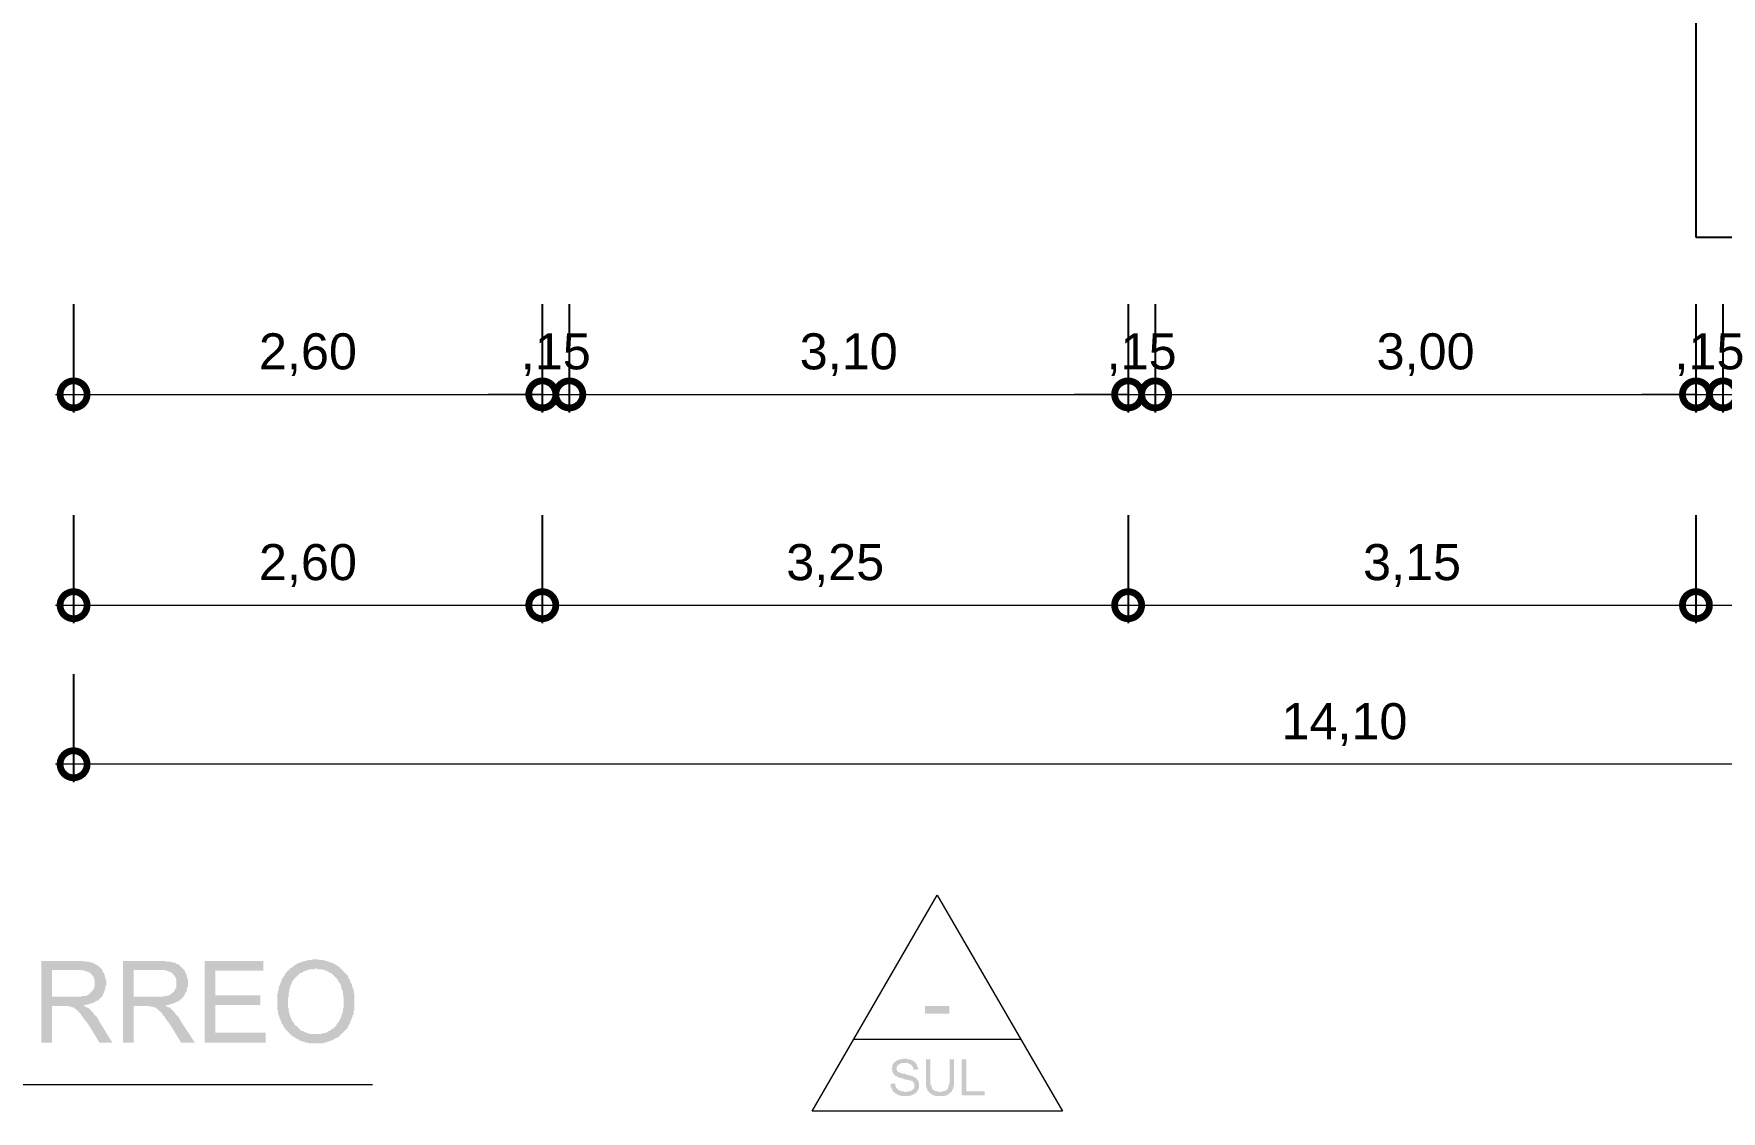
# Model space of a CAD drawing. Header units: millimetres. Extents: x 749.9 to 777.5, y 255.4 to 274.5.
# Drawn here: x 755.48 to 764.84, y 255.88 to 261.86 of the extents above; entities that cross this region are included whole.
import ezdxf

# ---------------------------------------------------------------- set-up
doc = ezdxf.new("R2010")
doc.units = ezdxf.units.MM
doc.linetypes.add('DIVIDE', pattern=[31.75, 12.7, -6.35, 0, -6.35, 0, -6.35])
doc.layers.add('ARQ_COTA_AZUL', color=5, linetype='Continuous', lineweight=20, true_color=0x0000ff)
for name, color, linetype in [('ARQ_PROJ SUP', 1, 'DIVIDE'), ('PDF4_SIMB_02', 7, 'Continuous'), ('PDF4_SIMB_TXT', 7, 'Continuous')]:
    doc.layers.add(name, color=color, linetype=linetype)
doc.styles.add('cota', font='arial.ttf')
doc.dimstyles.new('Info 01 - annot', dxfattribs={"dimtxt": 2, "dimasz": 3, "dimexe": 1, "dimexo": 1, "dimgap": 1, "dimtad": 1, "dimzin": 4, "dimtxsty": 'cota', "dimblk": 'DOTSMALL', "dimcen": 2, "dimdle": 1, "dimclrd": 256, "dimclre": 256, "dimclrt": 1, "dimazin": 2, "dimtfac": 0.09, "dimtix": 1, "dimtmove": 2, "dimatfit": 2, "dimfxl": 5, "dimfxlon": 1, "dimtolj": 1, "dimtzin": 4, "dimlwd": -1, "dimarcsym": 1})

# ---------------------------------------------------------------- blocks, each defined once
blk = doc.blocks.new('_DotSmall')
at = {"color": 0, "linetype": 'ByBlock', "const_width": 0.5}
blk.add_lwpolyline([(-0.0625, 0, 1), (0.0625, 0, 1)], format="xyb", close=True, dxfattribs=at)
blk = doc.blocks.new('*D79')
at = {"layer": 'ARQ_COTA_AZUL', "lineweight": -2, "transparency": 16777216}
for p, q in [((764.6965, 260.357), (764.6965, 259.757)), ((764.8465, 260.357), (764.8465, 259.757))]:
    blk.add_line(p, q, dxfattribs=at)
at = {"layer": 'ARQ_COTA_AZUL', "transparency": 16777216}
for p, q in [((764.6965, 259.857), (764.3965, 259.857)), ((764.6965, 259.857), (764.8465, 259.857)), ((764.8465, 259.857), (765.1465, 259.857))]:
    blk.add_line(p, q, dxfattribs=at)
at = {"layer": 'ARQ_COTA_AZUL', "transparency": 16777216, "xscale": 0.3, "yscale": 0.3, "zscale": 0.3}
blk.add_blockref('_DotSmall', (764.6965, 259.857), dxfattribs=at)
at = {"layer": 'ARQ_COTA_AZUL', "transparency": 16777216, "xscale": 0.3, "yscale": 0.3, "zscale": 0.3, "rotation": 180}
blk.add_blockref('_DotSmall', (764.8465, 259.857), dxfattribs=at)
at = {"layer": 'ARQ_COTA_AZUL', "color": 1, "transparency": 16777216, "insert": (764.7715, 260.0772), "char_height": 0.2, "attachment_point": 5, "style": 'cota'}
blk.add_mtext('\\A1;,15', dxfattribs=at)
blk = doc.blocks.new('*D80')
at = {"layer": 'ARQ_COTA_AZUL', "lineweight": -2, "transparency": 16777216}
for p, q in [((764.8465, 260.357), (764.8465, 259.757)), ((769.6465, 260.357), (769.6465, 259.757))]:
    blk.add_line(p, q, dxfattribs=at)
at = {"layer": 'ARQ_COTA_AZUL', "transparency": 16777216}
blk.add_line((764.7465, 259.857), (769.7465, 259.857), dxfattribs=at)
at = {"layer": 'ARQ_COTA_AZUL', "transparency": 16777216, "xscale": 0.3, "yscale": 0.3, "zscale": 0.3, "rotation": 180}
blk.add_blockref('_DotSmall', (764.8465, 259.857), dxfattribs=at)
at = {"layer": 'ARQ_COTA_AZUL', "transparency": 16777216, "xscale": 0.3, "yscale": 0.3, "zscale": 0.3}
blk.add_blockref('_DotSmall', (769.6465, 259.857), dxfattribs=at)
at = {"layer": 'ARQ_COTA_AZUL', "color": 1, "transparency": 16777216, "insert": (767.2465, 260.0772), "char_height": 0.2, "attachment_point": 5, "style": 'cota'}
blk.add_mtext('\\A1;4,80', dxfattribs=at)
blk = doc.blocks.new('*D82')
at = {"layer": 'ARQ_COTA_AZUL', "lineweight": -2, "transparency": 16777216}
for p, q in [((758.2965, 260.357), (758.2965, 259.757)), ((758.4465, 260.357), (758.4465, 259.757))]:
    blk.add_line(p, q, dxfattribs=at)
at = {"layer": 'ARQ_COTA_AZUL', "transparency": 16777216}
for p, q in [((758.2965, 259.857), (757.9965, 259.857)), ((758.2965, 259.857), (758.4465, 259.857)), ((758.4465, 259.857), (758.7465, 259.857))]:
    blk.add_line(p, q, dxfattribs=at)
at = {"layer": 'ARQ_COTA_AZUL', "transparency": 16777216, "xscale": 0.3, "yscale": 0.3, "zscale": 0.3}
blk.add_blockref('_DotSmall', (758.2965, 259.857), dxfattribs=at)
at = {"layer": 'ARQ_COTA_AZUL', "transparency": 16777216, "xscale": 0.3, "yscale": 0.3, "zscale": 0.3, "rotation": 180}
blk.add_blockref('_DotSmall', (758.4465, 259.857), dxfattribs=at)
at = {"layer": 'ARQ_COTA_AZUL', "color": 1, "transparency": 16777216, "insert": (758.3715, 260.0772), "char_height": 0.2, "attachment_point": 5, "style": 'cota'}
blk.add_mtext('\\A1;,15', dxfattribs=at)
blk = doc.blocks.new('*D76')
at = {"layer": 'ARQ_COTA_AZUL', "lineweight": -2, "transparency": 16777216}
for p, q in [((755.6965, 260.357), (755.6965, 259.757)), ((758.2965, 260.357), (758.2965, 259.757))]:
    blk.add_line(p, q, dxfattribs=at)
at = {"layer": 'ARQ_COTA_AZUL', "transparency": 16777216}
blk.add_line((755.5965, 259.857), (758.3965, 259.857), dxfattribs=at)
at = {"layer": 'ARQ_COTA_AZUL', "transparency": 16777216, "xscale": 0.3, "yscale": 0.3, "zscale": 0.3, "rotation": 180}
blk.add_blockref('_DotSmall', (755.6965, 259.857), dxfattribs=at)
at = {"layer": 'ARQ_COTA_AZUL', "transparency": 16777216, "xscale": 0.3, "yscale": 0.3, "zscale": 0.3}
blk.add_blockref('_DotSmall', (758.2965, 259.857), dxfattribs=at)
at = {"layer": 'ARQ_COTA_AZUL', "color": 1, "transparency": 16777216, "insert": (756.9965, 260.0772), "char_height": 0.2, "attachment_point": 5, "style": 'cota'}
blk.add_mtext('\\A1;2,60', dxfattribs=at)
blk = doc.blocks.new('*D103')
at = {"layer": 'ARQ_COTA_AZUL', "lineweight": -2, "transparency": 16777216}
for p, q in [((755.6965, 259.1879), (755.6965, 258.5879)), ((758.2965, 259.1879), (758.2965, 258.5879))]:
    blk.add_line(p, q, dxfattribs=at)
at = {"layer": 'ARQ_COTA_AZUL', "transparency": 16777216}
blk.add_line((755.5965, 258.6879), (758.3965, 258.6879), dxfattribs=at)
at = {"layer": 'ARQ_COTA_AZUL', "transparency": 16777216, "xscale": 0.3, "yscale": 0.3, "zscale": 0.3, "rotation": 180}
blk.add_blockref('_DotSmall', (755.6965, 258.6879), dxfattribs=at)
at = {"layer": 'ARQ_COTA_AZUL', "transparency": 16777216, "xscale": 0.3, "yscale": 0.3, "zscale": 0.3}
blk.add_blockref('_DotSmall', (758.2965, 258.6879), dxfattribs=at)
at = {"layer": 'ARQ_COTA_AZUL', "color": 1, "transparency": 16777216, "insert": (756.9965, 258.9081), "char_height": 0.2, "attachment_point": 5, "style": 'cota'}
blk.add_mtext('\\A1;2,60', dxfattribs=at)
blk = doc.blocks.new('*D104')
at = {"layer": 'ARQ_COTA_AZUL', "lineweight": -2, "transparency": 16777216}
for p, q in [((764.6965, 259.1879), (764.6965, 258.5879)), ((769.7965, 259.1879), (769.7965, 258.5879))]:
    blk.add_line(p, q, dxfattribs=at)
at = {"layer": 'ARQ_COTA_AZUL', "transparency": 16777216}
blk.add_line((764.5965, 258.6879), (769.8965, 258.6879), dxfattribs=at)
at = {"layer": 'ARQ_COTA_AZUL', "transparency": 16777216, "xscale": 0.3, "yscale": 0.3, "zscale": 0.3, "rotation": 180}
blk.add_blockref('_DotSmall', (764.6965, 258.6879), dxfattribs=at)
at = {"layer": 'ARQ_COTA_AZUL', "transparency": 16777216, "xscale": 0.3, "yscale": 0.3, "zscale": 0.3}
blk.add_blockref('_DotSmall', (769.7965, 258.6879), dxfattribs=at)
at = {"layer": 'ARQ_COTA_AZUL', "color": 1, "transparency": 16777216, "insert": (767.2465, 258.9081), "char_height": 0.2, "attachment_point": 5, "style": 'cota'}
blk.add_mtext('\\A1;5,10', dxfattribs=at)
blk = doc.blocks.new('*D105')
at = {"layer": 'ARQ_COTA_AZUL', "lineweight": -2, "transparency": 16777216}
for p, q in [((755.6965, 258.3057), (755.6965, 257.7057)), ((769.7965, 258.3057), (769.7965, 257.7057))]:
    blk.add_line(p, q, dxfattribs=at)
at = {"layer": 'ARQ_COTA_AZUL', "transparency": 16777216}
blk.add_line((769.8965, 257.8057), (755.5965, 257.8057), dxfattribs=at)
at = {"layer": 'ARQ_COTA_AZUL', "transparency": 16777216, "xscale": 0.3, "yscale": 0.3, "zscale": 0.3, "rotation": 180}
blk.add_blockref('_DotSmall', (755.6965, 257.8057), dxfattribs=at)
at = {"layer": 'ARQ_COTA_AZUL', "transparency": 16777216, "xscale": 0.3, "yscale": 0.3, "zscale": 0.3}
blk.add_blockref('_DotSmall', (769.7965, 257.8057), dxfattribs=at)
at = {"layer": 'ARQ_COTA_AZUL', "color": 1, "transparency": 16777216, "insert": (762.7465, 258.0259), "char_height": 0.2, "attachment_point": 5, "style": 'cota'}
blk.add_mtext('\\A1;14,10', dxfattribs=at)
blk = doc.blocks.new('*D90')
at = {"layer": 'ARQ_COTA_AZUL', "lineweight": -2, "transparency": 16777216}
for p, q in [((758.4465, 260.357), (758.4465, 259.757)), ((761.5465, 260.357), (761.5465, 259.757))]:
    blk.add_line(p, q, dxfattribs=at)
at = {"layer": 'ARQ_COTA_AZUL', "transparency": 16777216}
blk.add_line((758.3465, 259.857), (761.6465, 259.857), dxfattribs=at)
at = {"layer": 'ARQ_COTA_AZUL', "transparency": 16777216, "xscale": 0.3, "yscale": 0.3, "zscale": 0.3, "rotation": 180}
blk.add_blockref('_DotSmall', (758.4465, 259.857), dxfattribs=at)
at = {"layer": 'ARQ_COTA_AZUL', "transparency": 16777216, "xscale": 0.3, "yscale": 0.3, "zscale": 0.3}
blk.add_blockref('_DotSmall', (761.5465, 259.857), dxfattribs=at)
at = {"layer": 'ARQ_COTA_AZUL', "color": 1, "transparency": 16777216, "insert": (759.9965, 260.0772), "char_height": 0.2, "attachment_point": 5, "style": 'cota'}
blk.add_mtext('\\A1;3,10', dxfattribs=at)
blk = doc.blocks.new('*D91')
at = {"layer": 'ARQ_COTA_AZUL', "lineweight": -2, "transparency": 16777216}
for p, q in [((761.5465, 260.357), (761.5465, 259.757)), ((761.6965, 260.357), (761.6965, 259.757))]:
    blk.add_line(p, q, dxfattribs=at)
at = {"layer": 'ARQ_COTA_AZUL', "transparency": 16777216}
for p, q in [((761.5465, 259.857), (761.2465, 259.857)), ((761.5465, 259.857), (761.6965, 259.857)), ((761.6965, 259.857), (761.9965, 259.857))]:
    blk.add_line(p, q, dxfattribs=at)
at = {"layer": 'ARQ_COTA_AZUL', "transparency": 16777216, "xscale": 0.3, "yscale": 0.3, "zscale": 0.3}
blk.add_blockref('_DotSmall', (761.5465, 259.857), dxfattribs=at)
at = {"layer": 'ARQ_COTA_AZUL', "transparency": 16777216, "xscale": 0.3, "yscale": 0.3, "zscale": 0.3, "rotation": 180}
blk.add_blockref('_DotSmall', (761.6965, 259.857), dxfattribs=at)
at = {"layer": 'ARQ_COTA_AZUL', "color": 1, "transparency": 16777216, "insert": (761.6215, 260.0772), "char_height": 0.2, "attachment_point": 5, "style": 'cota'}
blk.add_mtext('\\A1;,15', dxfattribs=at)
blk = doc.blocks.new('*D92')
at = {"layer": 'ARQ_COTA_AZUL', "lineweight": -2, "transparency": 16777216}
for p, q in [((761.6965, 260.357), (761.6965, 259.757)), ((764.6965, 260.357), (764.6965, 259.757))]:
    blk.add_line(p, q, dxfattribs=at)
at = {"layer": 'ARQ_COTA_AZUL', "transparency": 16777216}
blk.add_line((761.5965, 259.857), (764.7965, 259.857), dxfattribs=at)
at = {"layer": 'ARQ_COTA_AZUL', "transparency": 16777216, "xscale": 0.3, "yscale": 0.3, "zscale": 0.3, "rotation": 180}
blk.add_blockref('_DotSmall', (761.6965, 259.857), dxfattribs=at)
at = {"layer": 'ARQ_COTA_AZUL', "transparency": 16777216, "xscale": 0.3, "yscale": 0.3, "zscale": 0.3}
blk.add_blockref('_DotSmall', (764.6965, 259.857), dxfattribs=at)
at = {"layer": 'ARQ_COTA_AZUL', "color": 1, "transparency": 16777216, "insert": (763.1965, 260.0772), "char_height": 0.2, "attachment_point": 5, "style": 'cota'}
blk.add_mtext('\\A1;3,00', dxfattribs=at)
blk = doc.blocks.new('*D93')
at = {"layer": 'ARQ_COTA_AZUL', "lineweight": -2, "transparency": 16777216}
for p, q in [((758.2965, 259.1879), (758.2965, 258.5879)), ((761.5465, 259.1879), (761.5465, 258.5879))]:
    blk.add_line(p, q, dxfattribs=at)
at = {"layer": 'ARQ_COTA_AZUL', "transparency": 16777216}
blk.add_line((758.1965, 258.6879), (761.6465, 258.6879), dxfattribs=at)
at = {"layer": 'ARQ_COTA_AZUL', "transparency": 16777216, "xscale": 0.3, "yscale": 0.3, "zscale": 0.3, "rotation": 180}
blk.add_blockref('_DotSmall', (758.2965, 258.6879), dxfattribs=at)
at = {"layer": 'ARQ_COTA_AZUL', "transparency": 16777216, "xscale": 0.3, "yscale": 0.3, "zscale": 0.3}
blk.add_blockref('_DotSmall', (761.5465, 258.6879), dxfattribs=at)
at = {"layer": 'ARQ_COTA_AZUL', "color": 1, "transparency": 16777216, "insert": (759.9215, 258.9081), "char_height": 0.2, "attachment_point": 5, "style": 'cota'}
blk.add_mtext('\\A1;3,25', dxfattribs=at)
blk = doc.blocks.new('*D94')
at = {"layer": 'ARQ_COTA_AZUL', "lineweight": -2, "transparency": 16777216}
for p, q in [((761.5465, 259.1879), (761.5465, 258.5879)), ((764.6965, 259.1879), (764.6965, 258.5879))]:
    blk.add_line(p, q, dxfattribs=at)
at = {"layer": 'ARQ_COTA_AZUL', "transparency": 16777216}
blk.add_line((761.4465, 258.6879), (764.7965, 258.6879), dxfattribs=at)
at = {"layer": 'ARQ_COTA_AZUL', "transparency": 16777216, "xscale": 0.3, "yscale": 0.3, "zscale": 0.3, "rotation": 180}
blk.add_blockref('_DotSmall', (761.5465, 258.6879), dxfattribs=at)
at = {"layer": 'ARQ_COTA_AZUL', "transparency": 16777216, "xscale": 0.3, "yscale": 0.3, "zscale": 0.3}
blk.add_blockref('_DotSmall', (764.6965, 258.6879), dxfattribs=at)
at = {"layer": 'ARQ_COTA_AZUL', "color": 1, "transparency": 16777216, "insert": (763.1215, 258.9081), "char_height": 0.2, "attachment_point": 5, "style": 'cota'}
blk.add_mtext('\\A1;3,15', dxfattribs=at)

msp = doc.modelspace()

# ---------------------------------------------------------------- hatches: boundary and pattern name
at = {"layer": 'PDF4_SIMB_TXT', "transparency": 33554559}
h = msp.add_hatch(color=256, dxfattribs=at)
h.paths.add_polyline_path([(755.5178, 256.2622), (755.5178, 256.7151), (755.7168, 256.7151), (755.7252, 256.7151), (755.7337, 256.7151), (755.7379, 256.7151), (755.7464, 256.7151), (755.7549, 256.7109), (755.7591, 256.7109), (755.7676, 256.7109), (755.7718, 256.7109), (755.7803, 256.7109), (755.7845, 256.7067), (755.7887, 256.7067), (755.793, 256.7067), (755.7972, 256.7067), (755.8057, 256.7024), (755.8057, 256.7024), (755.8141, 256.6982), (755.8184, 256.6982), (755.8226, 256.694), (755.8268, 256.6897), (755.8353, 256.6855), (755.8395, 256.6813), (755.8438, 256.677), (755.848, 256.6728), (755.8522, 256.6686), (755.8565, 256.6643), (755.8565, 256.6601), (755.8607, 256.6516), (755.8649, 256.6474), (755.8649, 256.6432), (755.8692, 256.6389), (755.8692, 256.6305), (755.8734, 256.6262), (755.8734, 256.6178), (755.8734, 256.6135), (755.8776, 256.6093), (755.8776, 256.6008), (755.8776, 256.5966), (755.8776, 256.5924), (755.8776, 256.5839), (755.8776, 256.5797), (755.8734, 256.5712), (755.8734, 256.567), (755.8734, 256.5585), (755.8692, 256.5543), (755.8692, 256.55), (755.8649, 256.5416), (755.8649, 256.5373), (755.8607, 256.5331), (755.8607, 256.5289), (755.8565, 256.5204), (755.8522, 256.5162), (755.848, 256.5119), (755.8438, 256.5119), (755.8438, 256.5077), (755.8395, 256.5035), (755.8353, 256.4992), (755.8311, 256.495), (755.8268, 256.495), (755.8184, 256.4908), (755.8141, 256.4865), (755.8099, 256.4865), (755.8057, 256.4823), (755.7972, 256.4823), (755.793, 256.4781), (755.7845, 256.4781), (755.7803, 256.4738), (755.7718, 256.4738), (755.7676, 256.4696), (755.7591, 256.4696), (755.7506, 256.4696), (755.7506, 256.4696), (755.7549, 256.4654), (755.7633, 256.4611), (755.7676, 256.4569), (755.7718, 256.4569), (755.7803, 256.4527), (755.7845, 256.4484), (755.7845, 256.4484), (755.7887, 256.4442), (755.793, 256.44), (755.7972, 256.4357), (755.8014, 256.4315), (755.8057, 256.4273), (755.8099, 256.4188), (755.8141, 256.4146), (755.8184, 256.4103), (755.8226, 256.4061), (755.8268, 256.4019), (755.8311, 256.3934), (755.8353, 256.3892), (755.8353, 256.3849), (755.9115, 256.2622), (755.8395, 256.2622), (755.7803, 256.3595), (755.776, 256.3638), (755.7718, 256.3722), (755.7676, 256.3765), (755.7633, 256.3807), (755.7591, 256.3892), (755.7549, 256.3934), (755.7506, 256.3976), (755.7464, 256.4019), (755.7464, 256.4061), (755.7422, 256.4103), (755.7379, 256.4146), (755.7379, 256.4188), (755.7379, 256.4188), (755.7295, 256.4273), (755.7252, 256.4315), (755.721, 256.4357), (755.7168, 256.44), (755.7125, 256.4442), (755.7083, 256.4484), (755.7041, 256.4484), (755.6998, 256.4527), (755.6956, 256.4569), (755.6871, 256.4569), (755.6829, 256.4611), (755.6787, 256.4611), (755.6744, 256.4611), (755.6702, 256.4611), (755.6617, 256.4654), (755.6575, 256.4654), (755.649, 256.4654), (755.6448, 256.4654), (755.5771, 256.4654), (755.5771, 256.2622)], flags=0)
h.paths.add_polyline_path([(755.5771, 256.5162), (755.7041, 256.5162), (755.7125, 256.5162), (755.721, 256.5162), (755.7252, 256.5162), (755.7337, 256.5162), (755.7379, 256.5162), (755.7464, 256.5204), (755.7506, 256.5204), (755.7549, 256.5204), (755.7633, 256.5204), (755.7676, 256.5246), (755.7676, 256.5246), (755.776, 256.5246), (755.7803, 256.5289), (755.7845, 256.5331), (755.7887, 256.5373), (755.793, 256.5416), (755.7972, 256.5458), (755.8014, 256.55), (755.8014, 256.55), (755.8057, 256.5585), (755.8099, 256.5627), (755.8099, 256.567), (755.8141, 256.5754), (755.8141, 256.5797), (755.8141, 256.5839), (755.8141, 256.5924), (755.8141, 256.5966), (755.8141, 256.6051), (755.8141, 256.6093), (755.8099, 256.6135), (755.8099, 256.622), (755.8057, 256.6262), (755.8014, 256.6305), (755.8014, 256.6347), (755.7972, 256.6389), (755.793, 256.6432), (755.7887, 256.6474), (755.7845, 256.6516), (755.7803, 256.6516), (755.776, 256.6559), (755.7676, 256.6559), (755.7633, 256.6601), (755.7591, 256.6601), (755.7506, 256.6601), (755.7464, 256.6643), (755.7379, 256.6643), (755.7337, 256.6643), (755.7252, 256.6643), (755.7168, 256.6643), (755.5771, 256.6643)], flags=0)
h = msp.add_hatch(color=256, dxfattribs=at)
h.paths.add_polyline_path([(755.9708, 256.2622), (755.9708, 256.7151), (756.1698, 256.7151), (756.1782, 256.7151), (756.1867, 256.7151), (756.1952, 256.7151), (756.1994, 256.7151), (756.2079, 256.7109), (756.2121, 256.7109), (756.2206, 256.7109), (756.2248, 256.7109), (756.2333, 256.7109), (756.2375, 256.7067), (756.2417, 256.7067), (756.2502, 256.7067), (756.2544, 256.7067), (756.2587, 256.7024), (756.2629, 256.7024), (756.2671, 256.6982), (756.2714, 256.6982), (756.2798, 256.694), (756.2841, 256.6897), (756.2883, 256.6855), (756.2925, 256.6813), (756.2968, 256.677), (756.301, 256.6728), (756.3052, 256.6686), (756.3095, 256.6643), (756.3137, 256.6601), (756.3137, 256.6516), (756.3179, 256.6474), (756.3222, 256.6432), (756.3222, 256.6389), (756.3264, 256.6305), (756.3264, 256.6262), (756.3264, 256.6178), (756.3306, 256.6135), (756.3306, 256.6093), (756.3306, 256.6008), (756.3306, 256.5966), (756.3306, 256.5924), (756.3306, 256.5839), (756.3306, 256.5797), (756.3306, 256.5712), (756.3264, 256.567), (756.3264, 256.5585), (756.3264, 256.5543), (756.3222, 256.55), (756.3222, 256.5416), (756.3179, 256.5373), (756.3137, 256.5331), (756.3137, 256.5289), (756.3095, 256.5204), (756.3052, 256.5162), (756.301, 256.5119), (756.301, 256.5119), (756.2968, 256.5077), (756.2925, 256.5035), (756.2883, 256.4992), (756.2841, 256.495), (756.2798, 256.495), (756.2756, 256.4908), (756.2671, 256.4865), (756.2629, 256.4865), (756.2587, 256.4823), (756.2544, 256.4823), (756.246, 256.4781), (756.2417, 256.4781), (756.2333, 256.4738), (756.229, 256.4738), (756.2206, 256.4696), (756.2121, 256.4696), (756.2079, 256.4696), (756.2036, 256.4696), (756.2121, 256.4654), (756.2163, 256.4611), (756.2206, 256.4569), (756.229, 256.4569), (756.2333, 256.4527), (756.2375, 256.4484), (756.2375, 256.4484), (756.2417, 256.4442), (756.246, 256.44), (756.2502, 256.4357), (756.2544, 256.4315), (756.2587, 256.4273), (756.2629, 256.4188), (756.2671, 256.4146), (756.2714, 256.4103), (756.2756, 256.4061), (756.2798, 256.4019), (756.2841, 256.3934), (756.2883, 256.3892), (756.2883, 256.3849), (756.3687, 256.2622), (756.2925, 256.2622), (756.2333, 256.3595), (756.229, 256.3638), (756.2248, 256.3722), (756.2206, 256.3765), (756.2163, 256.3807), (756.2121, 256.3892), (756.2079, 256.3934), (756.2036, 256.3976), (756.2036, 256.4019), (756.1994, 256.4061), (756.1952, 256.4103), (756.1909, 256.4146), (756.1909, 256.4188), (756.1909, 256.4188), (756.1867, 256.4273), (756.1782, 256.4315), (756.174, 256.4357), (756.1698, 256.44), (756.1655, 256.4442), (756.1613, 256.4484), (756.1613, 256.4484), (756.1528, 256.4527), (756.1486, 256.4569), (756.1444, 256.4569), (756.1359, 256.4611), (756.1317, 256.4611), (756.1274, 256.4611), (756.1232, 256.4611), (756.119, 256.4654), (756.1105, 256.4654), (756.102, 256.4654), (756.0978, 256.4654), (756.0301, 256.4654), (756.0301, 256.2622)], flags=0)
h.paths.add_polyline_path([(756.0301, 256.5162), (756.1571, 256.5162), (756.1655, 256.5162), (756.174, 256.5162), (756.1782, 256.5162), (756.1867, 256.5162), (756.1952, 256.5162), (756.1994, 256.5204), (756.2036, 256.5204), (756.2121, 256.5204), (756.2163, 256.5204), (756.2206, 256.5246), (756.2206, 256.5246), (756.229, 256.5246), (756.2333, 256.5289), (756.2375, 256.5331), (756.246, 256.5373), (756.2502, 256.5416), (756.2544, 256.5458), (756.2544, 256.55), (756.2587, 256.55), (756.2587, 256.5585), (756.2629, 256.5627), (756.2671, 256.567), (756.2671, 256.5754), (756.2671, 256.5797), (756.2671, 256.5839), (756.2671, 256.5924), (756.2671, 256.5966), (756.2671, 256.6051), (756.2671, 256.6093), (756.2671, 256.6135), (756.2629, 256.622), (756.2587, 256.6262), (756.2587, 256.6305), (756.2544, 256.6347), (756.2502, 256.6389), (756.246, 256.6432), (756.2417, 256.6474), (756.2375, 256.6516), (756.2333, 256.6516), (756.229, 256.6559), (756.2248, 256.6559), (756.2163, 256.6601), (756.2121, 256.6601), (756.2079, 256.6601), (756.1994, 256.6643), (756.1909, 256.6643), (756.1867, 256.6643), (756.1782, 256.6643), (756.174, 256.6643), (756.0301, 256.6643)], flags=0)
for points in [[(756.4238, 256.2622), (756.4238, 256.7151), (756.7498, 256.7151), (756.7498, 256.6601), (756.4831, 256.6601), (756.4831, 256.5246), (756.7328, 256.5246), (756.7328, 256.4696), (756.4831, 256.4696), (756.4831, 256.3172), (756.7625, 256.3172), (756.7625, 256.2622)], [(760.2298, 256.0335), (760.2552, 256.0335), (760.2552, 256.0335), (760.2552, 256.0293), (760.2552, 256.0251), (760.2552, 256.0251), (760.2552, 256.0208), (760.2594, 256.0166), (760.2594, 256.0166), (760.2594, 256.0124), (760.2594, 256.0124), (760.2637, 256.0081), (760.2637, 256.0081), (760.2637, 256.0081), (760.2679, 256.0039), (760.2679, 256.0039), (760.2721, 255.9997), (760.2721, 255.9997), (760.2764, 255.9997), (760.2764, 255.9954), (760.2806, 255.9954), (760.2806, 255.9954), (760.2848, 255.9954), (760.2848, 255.9912), (760.2891, 255.9912), (760.2933, 255.9912), (760.2933, 255.9912), (760.2975, 255.9912), (760.3018, 255.9912), (760.3018, 255.9912), (760.306, 255.987), (760.3102, 255.987), (760.3102, 255.987), (760.3145, 255.987), (760.3145, 255.987), (760.3187, 255.987), (760.3229, 255.9912), (760.3229, 255.9912), (760.3272, 255.9912), (760.3314, 255.9912), (760.3314, 255.9912), (760.3356, 255.9912), (760.3356, 255.9912), (760.3399, 255.9912), (760.3399, 255.9954), (760.3441, 255.9954), (760.3483, 255.9954), (760.3483, 255.9997), (760.3526, 255.9997), (760.3526, 256.0039), (760.3568, 256.0039), (760.3568, 256.0039), (760.3568, 256.0081), (760.361, 256.0124), (760.361, 256.0124), (760.361, 256.0166), (760.361, 256.0166), (760.361, 256.0208), (760.361, 256.0208), (760.361, 256.0251), (760.361, 256.0293), (760.361, 256.0293), (760.361, 256.0335), (760.3568, 256.0378), (760.3568, 256.0378), (760.3568, 256.0378), (760.3568, 256.042), (760.3526, 256.042), (760.3526, 256.0462), (760.3483, 256.0462), (760.3483, 256.0462), (760.3441, 256.0505), (760.3399, 256.0505), (760.3399, 256.0505), (760.3356, 256.0505), (760.3356, 256.0505), (760.3356, 256.0505), (760.3314, 256.0547), (760.3314, 256.0547), (760.3272, 256.0547), (760.3229, 256.0547), (760.3229, 256.0547), (760.3187, 256.0547), (760.3145, 256.0589), (760.3102, 256.0589), (760.306, 256.0589), (760.3018, 256.0589), (760.3018, 256.0589), (760.2975, 256.0632), (760.2975, 256.0632), (760.2933, 256.0632), (760.2891, 256.0632), (760.2848, 256.0632), (760.2848, 256.0674), (760.2806, 256.0674), (760.2764, 256.0674), (760.2764, 256.0674), (760.2721, 256.0674), (760.2721, 256.0716), (760.2679, 256.0716), (760.2679, 256.0716), (760.2637, 256.0716), (760.2637, 256.0716), (760.2637, 256.0759), (760.2594, 256.0759), (760.2552, 256.0759), (760.2552, 256.0801), (760.251, 256.0801), (760.251, 256.0843), (760.2467, 256.0843), (760.2467, 256.0886), (760.2467, 256.0886), (760.2425, 256.0928), (760.2425, 256.0928), (760.2425, 256.0928), (760.2425, 256.097), (760.2383, 256.097), (760.2383, 256.1013), (760.2383, 256.1055), (760.2383, 256.1055), (760.2383, 256.1097), (760.234, 256.114), (760.234, 256.114), (760.234, 256.1182), (760.234, 256.1182), (760.2383, 256.1224), (760.2383, 256.1267), (760.2383, 256.1267), (760.2383, 256.1309), (760.2383, 256.1309), (760.2383, 256.1352), (760.2425, 256.1394), (760.2425, 256.1394), (760.2425, 256.1436), (760.2425, 256.1436), (760.2467, 256.1479), (760.2467, 256.1479), (760.251, 256.1521), (760.251, 256.1521), (760.2552, 256.1563), (760.2552, 256.1563), (760.2594, 256.1563), (760.2594, 256.1606), (760.2637, 256.1606), (760.2637, 256.1648), (760.2679, 256.1648), (760.2679, 256.1648), (760.2721, 256.1648), (760.2764, 256.1648), (760.2764, 256.169), (760.2806, 256.169), (760.2806, 256.169), (760.2848, 256.169), (760.2891, 256.169), (760.2891, 256.169), (760.2933, 256.169), (760.2975, 256.1733), (760.2975, 256.1733), (760.3018, 256.1733), (760.306, 256.1733), (760.306, 256.1733), (760.3102, 256.1733), (760.3145, 256.1733), (760.3145, 256.1733), (760.3187, 256.1733), (760.3229, 256.169), (760.3229, 256.169), (760.3272, 256.169), (760.3314, 256.169), (760.3314, 256.169), (760.3356, 256.169), (760.3356, 256.169), (760.3399, 256.1648), (760.3441, 256.1648), (760.3441, 256.1648), (760.3441, 256.1648), (760.3483, 256.1648), (760.3526, 256.1606), (760.3526, 256.1606), (760.3568, 256.1606), (760.3568, 256.1563), (760.361, 256.1563), (760.361, 256.1563), (760.3653, 256.1521), (760.3653, 256.1521), (760.3695, 256.1479), (760.3695, 256.1479), (760.3695, 256.1436), (760.3737, 256.1436), (760.3737, 256.1394), (760.3737, 256.1394), (760.3737, 256.1352), (760.378, 256.1352), (760.378, 256.1309), (760.378, 256.1267), (760.378, 256.1267), (760.3822, 256.1224), (760.3822, 256.1224), (760.3822, 256.1182), (760.3822, 256.114), (760.3822, 256.114), (760.3822, 256.114), (760.3568, 256.1097), (760.3568, 256.114), (760.3568, 256.1182), (760.3526, 256.1182), (760.3526, 256.1224), (760.3526, 256.1224), (760.3526, 256.1267), (760.3483, 256.1309), (760.3483, 256.1309), (760.3483, 256.1352), (760.3441, 256.1352), (760.3441, 256.1352), (760.3441, 256.1394), (760.3399, 256.1394), (760.3399, 256.1394), (760.3356, 256.1436), (760.3356, 256.1436), (760.3314, 256.1436), (760.3314, 256.1436), (760.3272, 256.1479), (760.3229, 256.1479), (760.3229, 256.1479), (760.3187, 256.1479), (760.3145, 256.1479), (760.3102, 256.1479), (760.3102, 256.1479), (760.306, 256.1479), (760.306, 256.1479), (760.3018, 256.1479), (760.2975, 256.1479), (760.2933, 256.1479), (760.2933, 256.1479), (760.2891, 256.1479), (760.2848, 256.1479), (760.2848, 256.1436), (760.2806, 256.1436), (760.2806, 256.1436), (760.2764, 256.1436), (760.2764, 256.1394), (760.2721, 256.1394), (760.2721, 256.1394), (760.2721, 256.1394), (760.2679, 256.1352), (760.2679, 256.1352), (760.2637, 256.1309), (760.2637, 256.1309), (760.2637, 256.1267), (760.2637, 256.1224), (760.2637, 256.1224), (760.2594, 256.1182), (760.2594, 256.1182), (760.2637, 256.114), (760.2637, 256.114), (760.2637, 256.1097), (760.2637, 256.1097), (760.2637, 256.1055), (760.2679, 256.1013), (760.2679, 256.1013), (760.2679, 256.1013), (760.2721, 256.1013), (760.2721, 256.097), (760.2721, 256.097), (760.2764, 256.097), (760.2764, 256.097), (760.2806, 256.097), (760.2806, 256.0928), (760.2848, 256.0928), (760.2848, 256.0928), (760.2891, 256.0928), (760.2933, 256.0886), (760.2975, 256.0886), (760.3018, 256.0886), (760.3018, 256.0886), (760.306, 256.0886), (760.3102, 256.0886), (760.3145, 256.0843), (760.3187, 256.0843), (760.3187, 256.0843), (760.3229, 256.0843), (760.3272, 256.0801), (760.3314, 256.0801), (760.3314, 256.0801), (760.3356, 256.0801), (760.3399, 256.0801), (760.3399, 256.0801), (760.3441, 256.0759), (760.3441, 256.0759), (760.3483, 256.0759), (760.3483, 256.0759), (760.3526, 256.0759), (760.3526, 256.0759), (760.3526, 256.0716), (760.3568, 256.0716), (760.361, 256.0716), (760.361, 256.0674), (760.3653, 256.0674), (760.3653, 256.0674), (760.3695, 256.0632), (760.3695, 256.0632), (760.3737, 256.0632), (760.3737, 256.0589), (760.378, 256.0589), (760.378, 256.0547), (760.378, 256.0547), (760.378, 256.0547), (760.3822, 256.0505), (760.3822, 256.0505), (760.3822, 256.0462), (760.3822, 256.042), (760.3864, 256.042), (760.3864, 256.0378), (760.3864, 256.0378), (760.3864, 256.0335), (760.3864, 256.0293), (760.3864, 256.0293), (760.3864, 256.0251), (760.3864, 256.0208), (760.3864, 256.0208), (760.3864, 256.0166), (760.3864, 256.0124), (760.3864, 256.0124), (760.3864, 256.0081), (760.3822, 256.0081), (760.3822, 256.0039), (760.3822, 255.9997), (760.3822, 255.9997), (760.378, 255.9954), (760.378, 255.9954), (760.378, 255.9912), (760.3737, 255.9912), (760.3737, 255.987), (760.3737, 255.987), (760.3695, 255.9827), (760.3695, 255.9827), (760.3653, 255.9827), (760.3653, 255.9785), (760.361, 255.9785), (760.3568, 255.9743), (760.3568, 255.9743), (760.3526, 255.9743), (760.3526, 255.9743), (760.3483, 255.97), (760.3483, 255.97), (760.3441, 255.97), (760.3441, 255.97), (760.3399, 255.97), (760.3356, 255.9658), (760.3356, 255.9658), (760.3314, 255.9658), (760.3272, 255.9658), (760.3272, 255.9658), (760.3229, 255.9658), (760.3187, 255.9658), (760.3187, 255.9658), (760.3145, 255.9658), (760.3145, 255.9658), (760.3102, 255.9658), (760.306, 255.9658), (760.306, 255.9658), (760.3018, 255.9658), (760.2975, 255.9658), (760.2933, 255.9658), (760.2933, 255.9658), (760.2891, 255.9658), (760.2848, 255.9658), (760.2848, 255.9658), (760.2806, 255.97), (760.2806, 255.97), (760.2764, 255.97), (760.2764, 255.97), (760.2721, 255.97), (760.2679, 255.9743), (760.2679, 255.9743), (760.2637, 255.9743), (760.2637, 255.9743), (760.2594, 255.9785), (760.2594, 255.9785), (760.2552, 255.9785), (760.2552, 255.9827), (760.251, 255.9827), (760.251, 255.9827), (760.2467, 255.987), (760.2467, 255.987), (760.2425, 255.9912), (760.2425, 255.9912), (760.2425, 255.9954), (760.2383, 255.9954), (760.2383, 255.9997), (760.2383, 255.9997), (760.234, 256.0039), (760.234, 256.0081), (760.234, 256.0081), (760.234, 256.0124), (760.2298, 256.0124), (760.2298, 256.0166), (760.2298, 256.0208), (760.2298, 256.0208), (760.2298, 256.0251), (760.2298, 256.0293), (760.2298, 256.0293), (760.2298, 256.0335)], [(760.5558, 256.169), (760.5812, 256.169), (760.5812, 256.0547), (760.5812, 256.0505), (760.5812, 256.0463), (760.5812, 256.042), (760.5812, 256.0378), (760.5812, 256.0378), (760.5812, 256.0336), (760.5812, 256.0293), (760.5812, 256.0293), (760.5812, 256.0251), (760.5812, 256.0209), (760.5769, 256.0209), (760.5769, 256.0166), (760.5769, 256.0166), (760.5769, 256.0124), (760.5769, 256.0082), (760.5769, 256.0082), (760.5769, 256.0039), (760.5727, 256.0039), (760.5727, 256.0039), (760.5727, 255.9997), (760.5727, 255.9997), (760.5685, 255.9955), (760.5685, 255.9912), (760.5685, 255.9912), (760.5642, 255.987), (760.5642, 255.987), (760.56, 255.987), (760.56, 255.9828), (760.5558, 255.9828), (760.5558, 255.9785), (760.5515, 255.9785), (760.5515, 255.9743), (760.5473, 255.9743), (760.5473, 255.9743), (760.5431, 255.9743), (760.5431, 255.9701), (760.5388, 255.9701), (760.5346, 255.9701), (760.5346, 255.9701), (760.5304, 255.9701), (760.5304, 255.9658), (760.5261, 255.9658), (760.5219, 255.9658), (760.5219, 255.9658), (760.5177, 255.9658), (760.5134, 255.9658), (760.5134, 255.9658), (760.5092, 255.9658), (760.505, 255.9658), (760.505, 255.9658), (760.5007, 255.9658), (760.4965, 255.9658), (760.4923, 255.9658), (760.4923, 255.9658), (760.488, 255.9658), (760.4838, 255.9658), (760.4838, 255.9658), (760.4796, 255.9658), (760.4753, 255.9658), (760.4753, 255.9701), (760.4711, 255.9701), (760.4669, 255.9701), (760.4669, 255.9701), (760.4626, 255.9701), (760.4626, 255.9743), (760.4584, 255.9743), (760.4584, 255.9743), (760.4584, 255.9743), (760.4542, 255.9743), (760.4542, 255.9785), (760.4499, 255.9785), (760.4499, 255.9828), (760.4457, 255.9828), (760.4457, 255.9828), (760.4415, 255.987), (760.4415, 255.987), (760.4372, 255.9912), (760.4372, 255.9912), (760.4372, 255.9955), (760.433, 255.9955), (760.433, 255.9997), (760.433, 256.0039), (760.433, 256.0039), (760.433, 256.0039), (760.4288, 256.0082), (760.4288, 256.0082), (760.4288, 256.0124), (760.4288, 256.0124), (760.4288, 256.0166), (760.4288, 256.0166), (760.4245, 256.0209), (760.4245, 256.0251), (760.4245, 256.0251), (760.4245, 256.0293), (760.4245, 256.0336), (760.4245, 256.0336), (760.4245, 256.0378), (760.4245, 256.042), (760.4245, 256.0463), (760.4245, 256.0463), (760.4245, 256.0505), (760.4245, 256.0547), (760.4245, 256.169), (760.4499, 256.169), (760.4499, 256.0547), (760.4499, 256.0505), (760.4499, 256.0463), (760.4499, 256.042), (760.4499, 256.0378), (760.4499, 256.0378), (760.4499, 256.0336), (760.4499, 256.0293), (760.4542, 256.0293), (760.4542, 256.0251), (760.4542, 256.0209), (760.4542, 256.0209), (760.4542, 256.0166), (760.4542, 256.0166), (760.4542, 256.0166), (760.4584, 256.0124), (760.4584, 256.0082), (760.4584, 256.0082), (760.4626, 256.0039), (760.4626, 256.0039), (760.4626, 255.9997), (760.4669, 255.9997), (760.4669, 255.9997), (760.4711, 255.9955), (760.4711, 255.9955), (760.4753, 255.9955), (760.4753, 255.9912), (760.4796, 255.9912), (760.4796, 255.9912), (760.4838, 255.9912), (760.488, 255.9912), (760.488, 255.9912), (760.4923, 255.9912), (760.4965, 255.987), (760.4965, 255.987), (760.5007, 255.987), (760.505, 255.987), (760.5092, 255.987), (760.5092, 255.9912), (760.5134, 255.9912), (760.5177, 255.9912), (760.5219, 255.9912), (760.5219, 255.9912), (760.5261, 255.9912), (760.5261, 255.9912), (760.5304, 255.9955), (760.5304, 255.9955), (760.5346, 255.9955), (760.5346, 255.9955), (760.5388, 255.9997), (760.5388, 255.9997), (760.5431, 255.9997), (760.5431, 256.0039), (760.5431, 256.0039), (760.5431, 256.0039), (760.5473, 256.0082), (760.5473, 256.0082), (760.5473, 256.0124), (760.5473, 256.0124), (760.5515, 256.0166), (760.5515, 256.0166), (760.5515, 256.0209), (760.5515, 256.0209), (760.5515, 256.0251), (760.5515, 256.0293), (760.5515, 256.0293), (760.5558, 256.0336), (760.5558, 256.0378), (760.5558, 256.042), (760.5558, 256.042), (760.5558, 256.0463), (760.5558, 256.0505), (760.5558, 256.0547)], [(760.623, 255.97), (760.623, 256.1689), (760.6484, 256.1689), (760.6484, 255.9911), (760.75, 255.9911), (760.75, 255.97)]]:
    msp.add_hatch(color=256, dxfattribs=at).paths.add_polyline_path(points)
h = msp.add_hatch(color=256, dxfattribs=at)
h.paths.add_polyline_path([(756.826, 256.4823), (756.826, 256.4908), (756.826, 256.4992), (756.826, 256.5035), (756.826, 256.5119), (756.826, 256.5162), (756.826, 256.5246), (756.826, 256.5331), (756.8302, 256.5373), (756.8302, 256.5458), (756.8302, 256.55), (756.8344, 256.5543), (756.8344, 256.5627), (756.8344, 256.567), (756.8387, 256.5754), (756.8387, 256.5797), (756.8429, 256.5839), (756.8429, 256.5924), (756.8471, 256.5966), (756.8471, 256.6008), (756.8514, 256.6051), (756.8514, 256.6135), (756.8556, 256.6178), (756.8598, 256.622), (756.8598, 256.6262), (756.8641, 256.6305), (756.8683, 256.6347), (756.8683, 256.6389), (756.8725, 256.6474), (756.8768, 256.6516), (756.881, 256.6559), (756.8852, 256.6601), (756.8852, 256.6601), (756.8895, 256.6643), (756.8937, 256.6686), (756.8979, 256.6728), (756.9022, 256.677), (756.9064, 256.677), (756.9106, 256.6813), (756.9149, 256.6855), (756.9233, 256.6897), (756.9276, 256.694), (756.9318, 256.694), (756.936, 256.6982), (756.9403, 256.7024), (756.9487, 256.7024), (756.953, 256.7067), (756.9572, 256.7067), (756.9657, 256.7109), (756.9699, 256.7109), (756.9741, 256.7151), (756.9826, 256.7151), (756.9868, 256.7151), (756.9953, 256.7194), (756.9995, 256.7194), (757.0038, 256.7194), (757.0122, 256.7194), (757.0165, 256.7194), (757.0249, 256.7236), (757.0334, 256.7236), (757.0376, 256.7236), (757.0419, 256.7236), (757.0461, 256.7236), (757.0546, 256.7236), (757.0588, 256.7194), (757.0673, 256.7194), (757.0715, 256.7194), (757.08, 256.7194), (757.0842, 256.7194), (757.0927, 256.7151), (757.0969, 256.7151), (757.1011, 256.7151), (757.1096, 256.7109), (757.1138, 256.7109), (757.1181, 256.7067), (757.1266, 256.7067), (757.1308, 256.7024), (757.135, 256.7024), (757.1435, 256.6982), (757.1477, 256.694), (757.152, 256.694), (757.152, 256.694), (757.1562, 256.6897), (757.1647, 256.6855), (757.1689, 256.6813), (757.1731, 256.677), (757.1774, 256.6728), (757.1816, 256.6686), (757.1858, 256.6643), (757.1901, 256.6601), (757.1943, 256.6559), (757.1985, 256.6516), (757.2028, 256.6474), (757.207, 256.6432), (757.2112, 256.6389), (757.2155, 256.6347), (757.2197, 256.6305), (757.2197, 256.622), (757.2239, 256.6178), (757.2282, 256.6135), (757.2282, 256.6093), (757.2324, 256.6051), (757.2324, 256.5966), (757.2366, 256.5924), (757.2366, 256.5881), (757.2409, 256.5839), (757.2409, 256.5754), (757.2451, 256.5712), (757.2451, 256.5627), (757.2493, 256.5585), (757.2493, 256.5543), (757.2493, 256.5458), (757.2493, 256.5416), (757.2536, 256.5331), (757.2536, 256.5289), (757.2536, 256.5204), (757.2536, 256.5162), (757.2536, 256.5077), (757.2536, 256.5035), (757.2536, 256.495), (757.2536, 256.4908), (757.2536, 256.4865), (757.2536, 256.4823), (757.2536, 256.4738), (757.2536, 256.4696), (757.2536, 256.4611), (757.2536, 256.4569), (757.2536, 256.4484), (757.2536, 256.4442), (757.2493, 256.4357), (757.2493, 256.4315), (757.2493, 256.423), (757.2493, 256.4188), (757.2451, 256.4146), (757.2451, 256.4061), (757.2409, 256.4019), (757.2409, 256.3976), (757.2366, 256.3892), (757.2366, 256.3849), (757.2324, 256.3807), (757.2324, 256.3722), (757.2282, 256.368), (757.2282, 256.368), (757.2239, 256.3595), (757.2197, 256.3553), (757.2197, 256.3511), (757.2155, 256.3426), (757.2112, 256.3384), (757.207, 256.3341), (757.2028, 256.3299), (757.1985, 256.3257), (757.1943, 256.3214), (757.1901, 256.3172), (757.1858, 256.313), (757.1816, 256.3087), (757.1774, 256.3045), (757.1731, 256.3003), (757.1689, 256.296), (757.1647, 256.2918), (757.1562, 256.2876), (757.152, 256.2876), (757.1477, 256.2833), (757.1435, 256.2833), (757.1393, 256.2791), (757.1308, 256.2749), (757.1266, 256.2749), (757.1223, 256.2706), (757.1138, 256.2706), (757.1096, 256.2664), (757.1054, 256.2664), (757.0969, 256.2622), (757.0927, 256.2622), (757.0842, 256.2622), (757.08, 256.2579), (757.0757, 256.2579), (757.0673, 256.2579), (757.063, 256.2579), (757.0546, 256.2579), (757.0503, 256.2579), (757.0419, 256.2579), (757.0419, 256.2579), (757.0334, 256.2579), (757.0292, 256.2579), (757.0207, 256.2579), (757.0165, 256.2579), (757.008, 256.2579), (757.0038, 256.2579), (756.9953, 256.2622), (756.9911, 256.2622), (756.9826, 256.2622), (756.9784, 256.2664), (756.9741, 256.2664), (756.9657, 256.2664), (756.9614, 256.2706), (756.953, 256.2706), (756.9487, 256.2749), (756.9445, 256.2791), (756.9403, 256.2791), (756.9318, 256.2833), (756.9276, 256.2876), (756.9276, 256.2876), (756.9233, 256.2918), (756.9149, 256.296), (756.9106, 256.296), (756.9064, 256.3003), (756.9022, 256.3045), (756.8979, 256.3087), (756.8937, 256.313), (756.8895, 256.3172), (756.8852, 256.3214), (756.881, 256.3257), (756.8768, 256.3299), (756.8725, 256.3341), (756.8683, 256.3426), (756.8641, 256.3468), (756.8598, 256.3511), (756.8598, 256.3553), (756.8556, 256.3638), (756.8514, 256.368), (756.8514, 256.3722), (756.8471, 256.3765), (756.8471, 256.3807), (756.8429, 256.3892), (756.8429, 256.3934), (756.8387, 256.3976), (756.8387, 256.4061), (756.8344, 256.4103), (756.8344, 256.4188), (756.8302, 256.423), (756.8302, 256.4273), (756.8302, 256.4357), (756.8302, 256.44), (756.826, 256.4484), (756.826, 256.4527), (756.826, 256.4611), (756.826, 256.4654), (756.826, 256.4738), (756.826, 256.4781), (756.826, 256.4823)], flags=0)
h.paths.add_polyline_path([(756.8852, 256.4823), (756.8852, 256.4738), (756.8852, 256.4696), (756.8852, 256.4611), (756.8895, 256.4527), (756.8895, 256.4484), (756.8895, 256.44), (756.8895, 256.4357), (756.8937, 256.4273), (756.8937, 256.423), (756.8937, 256.4188), (756.8979, 256.4103), (756.8979, 256.4061), (756.9022, 256.4019), (756.9022, 256.3934), (756.9064, 256.3892), (756.9064, 256.3849), (756.9106, 256.3807), (756.9149, 256.3765), (756.9191, 256.3722), (756.9191, 256.368), (756.9233, 256.3595), (756.9276, 256.3553), (756.9318, 256.3553), (756.936, 256.3511), (756.9403, 256.3468), (756.9445, 256.3426), (756.9487, 256.3384), (756.953, 256.3341), (756.9572, 256.3299), (756.9614, 256.3257), (756.9699, 256.3257), (756.9741, 256.3214), (756.9784, 256.3214), (756.9826, 256.3172), (756.9911, 256.3172), (756.9953, 256.313), (756.9995, 256.313), (757.008, 256.3087), (757.0122, 256.3087), (757.0207, 256.3087), (757.0249, 256.3087), (757.0334, 256.3087), (757.0376, 256.3087), (757.0419, 256.3087), (757.0461, 256.3087), (757.0546, 256.3087), (757.0588, 256.3087), (757.0673, 256.3087), (757.0715, 256.3087), (757.0757, 256.313), (757.0842, 256.313), (757.0884, 256.313), (757.0927, 256.3172), (757.1011, 256.3172), (757.1054, 256.3214), (757.1096, 256.3257), (757.1138, 256.3257), (757.1223, 256.3299), (757.1266, 256.3341), (757.1308, 256.3384), (757.135, 256.3384), (757.1393, 256.3426), (757.1435, 256.3468), (757.1477, 256.3511), (757.152, 256.3553), (757.1562, 256.3595), (757.1562, 256.3638), (757.1604, 256.368), (757.1647, 256.3722), (757.1689, 256.3765), (757.1689, 256.3807), (757.1731, 256.3849), (757.1731, 256.3892), (757.1774, 256.3976), (757.1816, 256.4019), (757.1816, 256.4061), (757.1816, 256.4146), (757.1858, 256.4188), (757.1858, 256.423), (757.1901, 256.4315), (757.1901, 256.4357), (757.1901, 256.4442), (757.1901, 256.4484), (757.1943, 256.4569), (757.1943, 256.4611), (757.1943, 256.4696), (757.1943, 256.4781), (757.1943, 256.4823), (757.1943, 256.4908), (757.1943, 256.495), (757.1943, 256.5035), (757.1943, 256.5077), (757.1943, 256.5162), (757.1901, 256.5204), (757.1901, 256.5289), (757.1901, 256.5331), (757.1901, 256.5416), (757.1901, 256.5458), (757.1858, 256.5543), (757.1858, 256.5585), (757.1816, 256.5627), (757.1816, 256.5712), (757.1816, 256.5754), (757.1774, 256.5797), (757.1774, 256.5839), (757.1731, 256.5924), (757.1689, 256.5966), (757.1647, 256.6008), (757.1647, 256.6051), (757.1604, 256.6135), (757.1562, 256.6178), (757.152, 256.622), (757.1477, 256.6262), (757.1435, 256.6305), (757.1393, 256.6347), (757.135, 256.6389), (757.1308, 256.6432), (757.1266, 256.6474), (757.1223, 256.6474), (757.1138, 256.6516), (757.1096, 256.6559), (757.1054, 256.6559), (757.1011, 256.6601), (757.0927, 256.6601), (757.0884, 256.6643), (757.0842, 256.6643), (757.0757, 256.6686), (757.0715, 256.6686), (757.063, 256.6686), (757.0588, 256.6686), (757.0503, 256.6686), (757.0461, 256.6728), (757.0419, 256.6728), (757.0334, 256.6686), (757.0292, 256.6686), (757.0207, 256.6686), (757.0165, 256.6686), (757.008, 256.6686), (757.0038, 256.6686), (756.9995, 256.6643), (756.9911, 256.6643), (756.9868, 256.6601), (756.9826, 256.6601), (756.9741, 256.6559), (756.9699, 256.6559), (756.9657, 256.6516), (756.9614, 256.6474), (756.953, 256.6474), (756.9487, 256.6432), (756.9445, 256.6389), (756.9403, 256.6347), (756.936, 256.6305), (756.9318, 256.6262), (756.9276, 256.622), (756.9233, 256.622), (756.9233, 256.6178), (756.9191, 256.6135), (756.9149, 256.6093), (756.9149, 256.6051), (756.9106, 256.6008), (756.9064, 256.5966), (756.9064, 256.5881), (756.9022, 256.5839), (756.9022, 256.5797), (756.8979, 256.5754), (756.8979, 256.567), (756.8979, 256.5627), (756.8937, 256.5585), (756.8937, 256.55), (756.8937, 256.5458), (756.8895, 256.5373), (756.8895, 256.5331), (756.8895, 256.5246), (756.8895, 256.5162), (756.8852, 256.5119), (756.8852, 256.5035), (756.8852, 256.495), (756.8852, 256.4865), (756.8852, 256.4823)], flags=0)

# ---------------------------------------------------------------- linework, layer by layer
at = {"layer": 'ARQ_PROJ SUP'}
for p, q in [((764.6965, 262.2283), (764.6965, 260.7283)), ((764.6965, 260.7283), (768.4965, 260.7283))]:
    msp.add_line(p, q, dxfattribs=at)
at = {"layer": 'PDF4_SIMB_02', "lineweight": 20}
msp.add_lwpolyline([(759.7933, 255.8811), (760.4876, 257.0791), (761.1818, 255.8811)], close=True, dxfattribs=at)
for points in [[(760.949, 256.279), (760.0261, 256.279)], [(751.6397, 256.0292), (757.3548, 256.0292)]]:
    msp.add_lwpolyline(points, dxfattribs=at)
at = {"layer": 'PDF4_SIMB_TXT', "lineweight": 20, "transparency": 33554559}
msp.add_solid([(760.4198, 256.4229), (760.4198, 256.4653), (760.5553, 256.4229), (760.5553, 256.4653)], dxfattribs=at)

# ---------------------------------------------------------------- dimensions: what is measured, and where the dimension line sits
at = {"layer": 'ARQ_COTA_AZUL'}
for base, p1, p2, picture, middle in [((761.6965, 259.857), (761.5465, 266.3283), (761.6965, 266.4283), '*D91', (761.6215, 260.0772)), ((764.6965, 259.857), (761.6965, 266.4283), (764.6965, 263.8283), '*D92', (763.1965, 260.0772)), ((761.5465, 258.6879), (758.2965, 263.8283), (761.5465, 266.3283), '*D93', (759.9215, 258.9081)), ((761.5465, 259.857), (758.4465, 266.1783), (761.5465, 266.3283), '*D90', (759.9965, 260.0772)), ((764.6965, 258.6879), (761.5465, 266.3283), (764.6965, 262.2283), '*D94', (763.1215, 258.9081)), ((758.2965, 259.857), (755.6965, 266.1783), (758.2965, 266.1783), '*D76', (756.9965, 260.0772)), ((758.2965, 258.6879), (755.6965, 266.1783), (758.2965, 266.1783), '*D103', (756.9965, 258.9081)), ((755.6965, 257.8057), (769.7965, 262.2283), (755.6965, 266.1783), '*D105', (762.7465, 258.0259)), ((758.4465, 259.857), (758.2965, 263.8283), (758.4465, 263.9783), '*D82', (758.3715, 260.0772)), ((764.8465, 259.857), (764.6965, 263.8283), (764.8465, 262.3783), '*D79', (764.7715, 260.0772)), ((769.7965, 258.6879), (764.6965, 263.8283), (769.7965, 262.2283), '*D104', (767.2465, 258.9081)), ((769.6465, 259.857), (764.8465, 262.3783), (769.6465, 262.3783), '*D80', (767.2465, 260.0772))]:
    dim = msp.add_linear_dim(base=base, p1=p1, p2=p2, dimstyle='Info 01 - annot', dxfattribs=at)
    dim.commit()
    dim.dimension.update_dxf_attribs({"geometry": picture, "text_midpoint": middle})

doc.saveas('drawing.dxf')
